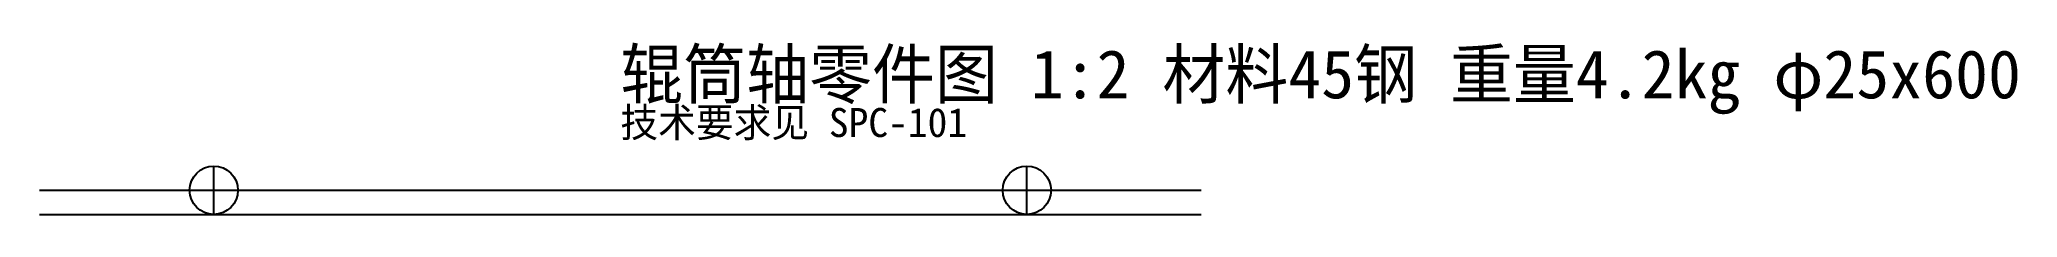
# Model space of a CAD drawing. Header units: millimetres. Extents: x 0 to 1022, y 0 to 89.
import ezdxf

# ---------------------------------------------------------------- set-up
doc = ezdxf.new("R2010")
doc.units = ezdxf.units.MM

msp = doc.modelspace()

# ---------------------------------------------------------------- linework, layer by layer
at = {"layer": '0-轮廓线'}
for p, q in [((90, 0), (90, 25)), ((510, 0), (510, 25)), ((0, 0), (600, 0))]:
    msp.add_line(p, q, dxfattribs=at)
at = {"layer": '1-中心线'}
msp.add_line((0, 12.5), (600, 12.5), dxfattribs=at)
at = {"layer": '2-轴肩'}
for centre in [(90, 12.5), (510, 12.5)]:
    msp.add_circle(centre, 12.5, dxfattribs=at)

# ---------------------------------------------------------------- texts
at = {"layer": '0-标注'}
for s, height, p in [('辊筒轴零件图 1:2 材料45钢 重量4.2kg φ25x600', 25, (300, 60)), ('技术要求见 SPC-101', 15, (300, 40))]:
    msp.add_text(s, height=height, dxfattribs=at).set_placement(p)

doc.saveas('drawing.dxf')
